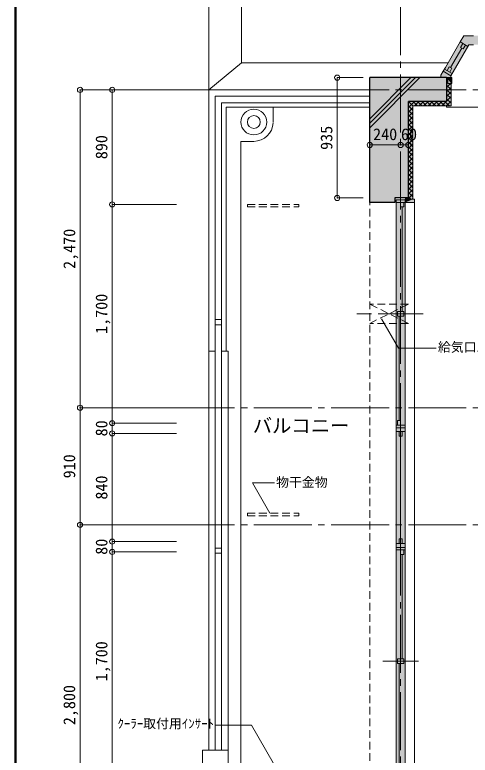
# Model space of a CAD drawing. Units: millimetres at full size, sheet at 1:50. Extents: x -9674 to 9699, y -6794 to 6791.
# Drawn here: x -9674 to -6137, y -1928 to 3825 of the extents above; entities that cross this region are included whole.
import ezdxf
from ezdxf.enums import TextEntityAlignment as Align

# ---------------------------------------------------------------- set-up
doc = ezdxf.new("R2010")
doc.units = ezdxf.units.MM
doc.header["$LTSCALE"] = 50
doc.header["$PDMODE"] = 32
doc.header["$PDSIZE"] = 40
for name, pattern in [('CHAIN1', [8, 5, -1, 1, -1]), ('CHAIN2', [12, 9, -1, 1, -1]), ('DASHED1', [1.8, 1.2, -0.6])]:
    doc.linetypes.add(name, pattern=pattern)
for name, color, linetype, lineweight in [('0-0_図面枠', 7, 'Continuous', 9), ('1-0_芯', 7, 'CHAIN2', 9), ('1-1_躯体', 2, 'Continuous', 25), ('1-3_建具', 3, 'Continuous', 18), ('1-6_ﾊﾞﾙｺﾆｰ・階段', 4, 'Continuous', 9), ('1-7_その他', 7, 'DASHED1', 9), ('1-8_ハッチ', 4, 'Continuous', 9), ('1-A_文字', 7, 'Continuous', 9), ('1-B_寸法', 7, 'Continuous', 9), ('1-C_梁', 7, 'DASHED1', 9)]:
    doc.layers.add(name, color=color, linetype=linetype, lineweight=lineweight)
for name, color, linetype in [('4-0', 1, 'Continuous'), ('4-1', 2, 'Continuous'), ('4-F', 4, 'Continuous')]:
    doc.layers.add(name, color=color, linetype=linetype)
doc.styles.add('ＭＳ ゴシック', font='')
doc.styles.get('ＭＳ ゴシック').set_extended_font_data('MS Gothic')

msp = doc.modelspace()

# ---------------------------------------------------------------- linework, layer by layer
at = {"layer": '0-0_図面枠'}
for p, q in [((-9673.92, 6791.43), (-9673.92, -6793.93)), ((-9672.16, 6789.66), (-9672.16, -6792.16)), ((-9670.4, 6787.9), (-9670.4, -6790.4)), ((-9668.64, -6788.64), (-9668.64, 6786.14)), ((-9666.87, 6784.38), (-9666.87, -6786.88)), ((-9665.11, 6782.61), (-9665.11, -6785.11)), ((-9663.35, 6780.85), (-9663.35, -6783.35))]:
    msp.add_line(p, q, dxfattribs=at)
at = {"layer": '1-0_芯'}
for p, q in [((-6677.5, -3688.13), (-6677.5, 4241.87)), ((-8417.5, 3241.87), (8192.5, 3241.87)), ((-8417.5, 771.87), (8192.5, 771.87)), ((-8417.5, -138.13), (2822.5, -138.13))]:
    msp.add_line(p, q, dxfattribs=at)
at = {"layer": '1-1_躯体'}
for p, q in [((-6917.5, 2366.87), (-6917.5, 3336.87)), ((-6320, 3336.87), (-6917.5, 3336.87)), ((-6617.5, 2401.87), (-6617.5, 3151.87)), ((-6722.5, 2366.87), (-6917.5, 2366.87)), ((-6722.5, 2401.87), (-6722.5, 2366.87)), ((-6617.5, 2401.87), (-6722.5, 2401.87))]:
    msp.add_line(p, q, dxfattribs=at)
msp.add_lwpolyline([(-6320, 3336.87), (-6320, 3151.87), (-6617.5, 3151.87)], dxfattribs=at)
at = {"layer": '1-3_建具', "color": 7, "lineweight": 9}
for p, q in [((-6187.71, 3661.87), (-6215.42, 3613.88)), ((-6187.71, 3661.87), (-6112.3, 3661.87)), ((-6329.48, 3416.32), (-6215.42, 3613.88)), ((-6268.86, 3381.32), (-6147.3, 3591.87)), ((-6154.8, 3578.88), (-6215.42, 3613.88)), ((-6112.3, 3591.87), (-6147.3, 3591.87)), ((-6346.98, 3386.01), (-6329.48, 3416.32)), ((-6276.36, 3368.33), (-6336.98, 3403.33)), ((-6268.86, 3381.32), (-6286.36, 3351.01)), ((-6300.5, 3336.87), (-6285.5, 3336.87)), ((-6320, 3116.87), (-6320, 3106.87)), ((-4581, 3106.87), (-6320, 3106.87)), ((-6712.5, 2386.87), (-6712.5, 2351.87)), ((-6712.5, 2386.87), (-6642.5, 2386.87)), ((-6642.5, 2366.87), (-6712.5, 2366.87)), ((-6642.5, 2351.87), (-6642.5, 2366.87)), ((-6570.5, -2063.13), (-6570.5, 2366.87)), ((-6712.5, 2351.87), (-6712.5, 651.87)), ((-6642.5, 2351.87), (-6642.5, 651.87)), ((-6815.98, 1501.87), (-6539.02, 1501.87)), ((-6712.5, 571.87), (-6712.5, 651.87)), ((-6642.5, 636.87), (-6712.5, 636.87)), ((-6642.5, 651.87), (-6642.5, 571.87)), ((-6712.5, 616.87), (-6642.5, 616.87)), ((-6642.5, 586.87), (-6712.5, 586.87)), ((-6712.5, 571.87), (-6712.5, -268.13)), ((-6642.5, 571.87), (-6642.5, -268.13)), ((-6712.5, -268.13), (-6712.5, -348.13)), ((-6642.5, -283.13), (-6712.5, -283.13)), ((-6642.5, -348.13), (-6642.5, -268.13)), ((-6712.5, -313.13), (-6642.5, -313.13)), ((-6642.5, -333.13), (-6712.5, -333.13)), ((-6712.5, -348.13), (-6712.5, -2048.13)), ((-6642.5, -348.13), (-6642.5, -2048.13)), ((-6815.98, -1198.13), (-6539.02, -1198.13))]:
    msp.add_line(p, q, dxfattribs=at)
at = {"layer": '1-3_建具'}
for p, q in [((-6213, 3572.07), (-6195.5, 3602.38)), ((-6202.61, 3566.07), (-6289.17, 3416.14)), ((-6299.56, 3422.14), (-6317.06, 3391.83)), ((-6299.56, 3422.14), (-6278.78, 3410.14)), ((-6278.78, 3410.14), (-6296.28, 3379.83)), ((-6310.5, 3336.87), (-6280.5, 3336.87)), ((-6310.5, 3291.87), (-6310.5, 3336.87)), ((-6677.5, 2331.87), (-6677.5, 2366.87)), ((-6653.5, 2331.87), (-6653.5, 2366.87)), ((-6642.5, 2391.87), (-6642.5, 2366.87)), ((-6570.5, 2391.87), (-6642.5, 2391.87)), ((-6653.5, 2331.87), (-6677.5, 2331.87)), ((-6665.5, 2331.87), (-6665.5, 1519.37)), ((-6653.5, 1519.37), (-6701.5, 1519.37)), ((-6701.5, 1519.37), (-6701.5, 1484.37)), ((-6677.5, 1519.37), (-6677.5, 1484.37)), ((-6689.5, 671.87), (-6689.5, 1484.37)), ((-6701.5, 671.87), (-6677.5, 671.87)), ((-6701.5, 671.87), (-6701.5, 636.87)), ((-6677.5, 671.87), (-6677.5, 636.87)), ((-6689.5, 551.87), (-6689.5, 586.87)), ((-6665.5, 551.87), (-6665.5, 586.87)), ((-6665.5, 551.87), (-6689.5, 551.87)), ((-6677.5, -248.13), (-6677.5, 551.87)), ((-6665.5, -248.13), (-6689.5, -248.13)), ((-6689.5, -248.13), (-6689.5, -283.13)), ((-6665.5, -248.13), (-6665.5, -283.13)), ((-6677.5, -368.13), (-6677.5, -333.13)), ((-6653.5, -368.13), (-6653.5, -333.13)), ((-6653.5, -368.13), (-6677.5, -368.13)), ((-6665.5, -368.13), (-6665.5, -1180.63)), ((-6653.5, -1180.63), (-6701.5, -1180.63)), ((-6701.5, -1180.63), (-6701.5, -1215.63)), ((-6677.5, -1180.63), (-6677.5, -1215.63)), ((-6689.5, -2028.13), (-6689.5, -1215.63))]:
    msp.add_line(p, q, dxfattribs=at)
for points in [[(-6213, 3572.07), (-6192.22, 3560.07), (-6174.72, 3590.38)], [(-6310.5, 3291.87), (-6280.5, 3291.87), (-6280.5, 3336.87)], [(-6570.5, 2391.87), (-6570.5, 2366.87), (-6642.5, 2366.87)], [(-6653.5, 1519.37), (-6653.5, 1484.37), (-6701.5, 1484.37)], [(-6653.5, -1180.63), (-6653.5, -1215.63), (-6701.5, -1215.63)]]:
    msp.add_lwpolyline(points, dxfattribs=at)
at = {"layer": '1-3_建具', "color": 7, "lineweight": 9}
for points in [[(-6346.98, 3386.01), (-6364.14, 3356.29), (-6364.14, 3336.87)], [(-6346.98, 3386.01), (-6286.36, 3351.01), (-6286.36, 3336.87), (-6364.14, 3336.87)]]:
    msp.add_lwpolyline(points, dxfattribs=at)
at = {"layer": '1-6_ﾊﾞﾙｺﾆｰ・階段', "color": 7}
for p, q in [((-8167.5, 3241.87), (-8167.5, 5120.29)), ((-7912.5, 3451.87), (-7912.5, 5120.29)), ((-7912.5, 3451.87), (-8167.5, 3241.87)), ((-7912.5, 3451.87), (-6308.96, 3451.87)), ((-8067.5, 3141.87), (-8067.5, -1888.13)), ((-6917.5, 3141.87), (-8067.5, 3141.87)), ((-8117.5, 1456.87), (-8067.5, 1456.87)), ((-8117.5, 1416.87), (-8067.5, 1416.87)), ((-8167.5, 1211.87), (-8117.5, 1211.87)), ((-8067.5, 1211.87), (-8017.5, 1211.87)), ((-8017.5, 1211.87), (-8017.5, -2092.59)), ((-8117.5, -318.13), (-8067.5, -318.13)), ((-8117.5, -358.13), (-8067.5, -358.13)), ((-8217.5, -1888.13), (-8017.5, -1888.13))]:
    msp.add_line(p, q, dxfattribs=at)
at = {"layer": '1-6_ﾊﾞﾙｺﾆｰ・階段'}
for p, q in [((-7667.5, 2991.87), (-7667.5, 3106.87)), ((-7917.5, 2841.87), (-7917.5, -2061.9)), ((-7817.5, 2841.87), (-7917.5, 2841.87))]:
    msp.add_line(p, q, dxfattribs=at)
at = {"layer": '1-6_ﾊﾞﾙｺﾆｰ・階段', "color": 7}
for points in [[(-6917.5, 3241.87), (-8167.5, 3241.87), (-8167.5, -1888.13)], [(-6917.5, 3191.87), (-8117.5, 3191.87), (-8117.5, -1888.13)], [(-6917.5, 3106.87), (-8032.5, 3106.87), (-8032.5, 1211.87)], [(-8217.5, -1888.13), (-8217.5, -2038.13), (-7912.5, -2488.13)]]:
    msp.add_lwpolyline(points, dxfattribs=at)
at = {"layer": '1-6_ﾊﾞﾙｺﾆｰ・階段'}
msp.add_circle((-7817.5, 2991.87), 100, dxfattribs=at)
at = {"layer": '1-6_ﾊﾞﾙｺﾆｰ・階段', "color": 7}
msp.add_circle((-7817.5, 2991.87), 50, dxfattribs=at)
at = {"layer": '1-6_ﾊﾞﾙｺﾆｰ・階段'}
msp.add_arc((-7817.5, 2991.87), 150, 270, 357.77329, dxfattribs=at)
at = {"layer": '1-7_その他'}
for p, q in [((-7867.5, 2351.87), (-7867.5, 2331.87)), ((-7867.5, 2331.87), (-7467.5, 2331.87)), ((-6617.5, 1576.87), (-6917.5, 1576.87)), ((-6917.5, 1426.87), (-6617.5, 1576.87)), ((-6617.5, 1426.87), (-6917.5, 1576.87)), ((-6617.5, 1426.87), (-6917.5, 1426.87)), ((-7867.5, -48.13), (-7867.5, -68.13)), ((-7867.5, -68.13), (-7467.5, -68.13))]:
    msp.add_line(p, q, dxfattribs=at)
at = {"layer": '1-7_その他', "linetype": 'CHAIN1'}
msp.add_line((-6502.5, 1501.87), (-7017.5, 1501.87), dxfattribs=at)
at = {"layer": '1-7_その他'}
for points in [[(-7867.5, 2351.87), (-7467.5, 2351.87), (-7467.5, 2331.87)], [(-7867.5, -48.13), (-7467.5, -48.13), (-7467.5, -68.13)]]:
    msp.add_lwpolyline(points, dxfattribs=at)
at = {"layer": '1-8_ハッチ'}
for p, q in [((-6917.5, 2946.64), (-6527.27, 3336.87)), ((-6917.5, 2981.99), (-6562.63, 3336.87)), ((-6917.5, 3017.35), (-6597.98, 3336.87)), ((-6320, 3332.01), (-6315.14, 3336.87)), ((-6320, 3314.8), (-6310.5, 3305.3)), ((-6320, 3296.65), (-6310.5, 3306.15)), ((-6320, 3261.3), (-6289.43, 3291.87)), ((-6320, 3279.44), (-6285, 3244.44)), ((-6297.07, 3291.87), (-6285, 3279.8)), ((-6285, 3291.87), (-6285, 3116.87)), ((-6320, 3225.94), (-6285, 3260.94)), ((-6320, 3244.09), (-6285, 3209.09)), ((-6320, 3190.59), (-6285, 3225.59)), ((-6320, 3208.73), (-6285, 3173.73)), ((-6320, 3155.23), (-6285, 3190.23)), ((-6320, 3173.37), (-6285, 3138.37)), ((-6617.5, 3105.22), (-6570.85, 3151.87)), ((-6617.5, 3140.57), (-6606.2, 3151.87)), ((-6617.5, 3117.32), (-6582.5, 3082.32)), ((-6616.69, 3151.87), (-6581.69, 3116.87)), ((-6285, 3116.87), (-6582.5, 3116.87)), ((-6582.5, 2391.87), (-6582.5, 3116.87)), ((-6581.34, 3151.87), (-6546.34, 3116.87)), ((-6570.49, 3116.87), (-6535.49, 3151.87)), ((-6545.98, 3151.87), (-6510.98, 3116.87)), ((-6535.14, 3116.87), (-6500.14, 3151.87)), ((-6510.63, 3151.87), (-6475.63, 3116.87)), ((-6499.78, 3116.87), (-6464.78, 3151.87)), ((-6475.27, 3151.87), (-6440.27, 3116.87)), ((-6464.43, 3116.87), (-6429.43, 3151.87)), ((-6439.92, 3151.87), (-6404.92, 3116.87)), ((-6429.07, 3116.87), (-6394.07, 3151.87)), ((-6404.56, 3151.87), (-6369.56, 3116.87)), ((-6393.72, 3116.87), (-6358.72, 3151.87)), ((-6369.2, 3151.87), (-6334.2, 3116.87)), ((-6358.36, 3116.87), (-6323.36, 3151.87)), ((-6333.85, 3151.87), (-6298.85, 3116.87)), ((-6323.01, 3116.87), (-6285, 3154.88)), ((-6287.65, 3116.87), (-6285, 3119.52)), ((-6617.5, 3069.86), (-6582.5, 3104.86)), ((-6617.5, 3081.97), (-6582.5, 3046.97)), ((-6617.5, 3034.51), (-6582.5, 3069.51)), ((-6617.5, 3046.61), (-6582.5, 3011.61)), ((-6617.5, 2999.15), (-6582.5, 3034.15)), ((-6617.5, 3011.26), (-6582.5, 2976.26)), ((-6617.5, 2963.8), (-6582.5, 2998.8)), ((-6617.5, 2975.9), (-6582.5, 2940.9)), ((-6617.5, 2928.44), (-6582.5, 2963.44)), ((-6617.5, 2940.54), (-6582.5, 2905.54)), ((-6617.5, 2893.09), (-6582.5, 2928.09)), ((-6617.5, 2905.19), (-6582.5, 2870.19)), ((-6617.5, 2857.73), (-6582.5, 2892.73)), ((-6617.5, 2869.83), (-6582.5, 2834.83)), ((-6617.5, 2822.38), (-6582.5, 2857.38)), ((-6617.5, 2834.48), (-6582.5, 2799.48)), ((-6617.5, 2787.02), (-6582.5, 2822.02)), ((-6617.5, 2799.12), (-6582.5, 2764.12)), ((-6617.5, 2751.66), (-6582.5, 2786.66)), ((-6617.5, 2763.77), (-6582.5, 2728.77)), ((-6617.5, 2716.31), (-6582.5, 2751.31)), ((-6617.5, 2728.41), (-6582.5, 2693.41)), ((-6617.5, 2680.95), (-6582.5, 2715.95)), ((-6617.5, 2693.06), (-6582.5, 2658.06)), ((-6617.5, 2645.6), (-6582.5, 2680.6)), ((-6617.5, 2657.7), (-6582.5, 2622.7)), ((-6617.5, 2610.24), (-6582.5, 2645.24)), ((-6617.5, 2622.35), (-6582.5, 2587.35)), ((-6617.5, 2574.89), (-6582.5, 2609.89)), ((-6617.5, 2586.99), (-6582.5, 2551.99)), ((-6617.5, 2539.53), (-6582.5, 2574.53)), ((-6617.5, 2551.64), (-6582.5, 2516.64)), ((-6617.5, 2504.18), (-6582.5, 2539.18)), ((-6617.5, 2516.28), (-6582.5, 2481.28)), ((-6617.5, 2468.82), (-6582.5, 2503.82)), ((-6617.5, 2480.93), (-6582.5, 2445.93)), ((-6617.5, 2433.47), (-6582.5, 2468.47)), ((-6617.5, 2445.57), (-6582.5, 2410.57)), ((-6617.5, 2398.11), (-6582.5, 2433.11)), ((-6617.5, 2410.21), (-6599.15, 2391.87)), ((-6588.39, 2391.87), (-6582.5, 2397.76))]:
    msp.add_line(p, q, dxfattribs=at)
at = {"layer": '1-A_文字'}
for p, q in [((-7828.72, 188.32), (-7658.31, 188.32)), ((-7692.2, -48.13), (-7828.72, 188.32)), ((-7836.84, -1694.83), (-8112.85, -1694.83)), ((-7667.5, -1988.13), (-7836.84, -1694.83))]:
    msp.add_line(p, q, dxfattribs=at)
msp.add_lwpolyline([(-6825.78, 1462.09), (-6694.39, 1234.53), (-6401.53, 1234.53)], dxfattribs=at)
at = {"layer": '1-B_寸法'}
for p, q in [((-7170.26, 3336.87), (-6967.5, 3336.87)), ((-7170.26, 3336.87), (-7170.26, 2401.87)), ((-9167.5, 771.87), (-9167.5, 3241.87)), ((-9167.5, 3241.87), (-8417.5, 3241.87)), ((-8917.5, 2351.87), (-8917.5, 3241.87)), ((-6677.5, 2813.68), (-6917.5, 2813.68)), ((-6617.5, 2813.68), (-6677.5, 2813.68)), ((-7170.26, 2401.87), (-6967.5, 2401.87)), ((-8917.5, 2351.87), (-8417.5, 2351.87)), ((-8917.5, 651.87), (-8917.5, 2351.87)), ((-9167.5, -138.13), (-9167.5, 771.87)), ((-9167.5, 771.87), (-8417.5, 771.87)), ((-8917.5, 651.87), (-8417.5, 651.87)), ((-8917.5, 571.87), (-8917.5, 651.87)), ((-8917.5, 571.87), (-8417.5, 571.87)), ((-8917.5, -268.13), (-8917.5, 571.87)), ((-9167.5, -2938.13), (-9167.5, -138.13)), ((-9167.5, -138.13), (-8417.5, -138.13)), ((-8917.5, -268.13), (-8417.5, -268.13)), ((-8917.5, -348.13), (-8917.5, -268.13)), ((-8917.5, -348.13), (-8417.5, -348.13)), ((-8917.5, -2048.13), (-8917.5, -348.13))]:
    msp.add_line(p, q, dxfattribs=at)
at = {"layer": '1-B_寸法', "color": 3}
for p in [(-7170.26, 3336.87), (-9167.5, 3241.87), (-8917.5, 3241.87), (-6917.5, 2813.68), (-6677.5, 2813.68), (-6617.5, 2813.68), (-7170.26, 2401.87), (-8917.5, 2351.87), (-9167.5, 771.87), (-8917.5, 651.87), (-8917.5, 571.87), (-9167.5, -138.13), (-8917.5, -268.13), (-8917.5, -348.13)]:
    msp.add_point(p, dxfattribs=at)
at = {"layer": '1-C_梁'}
msp.add_line((-6917.5, -2063.13), (-6917.5, 2366.87), dxfattribs=at)
at = {"layer": '4-0'}
for points in [[(-6320, 3151.87), (-6320, 3336.87), (-6917.5, 3336.87)], [(-6917.5, 3336.87), (-6917.5, 2366.87), (-6722.5, 2401.87)], [(-6917.5, 3336.87), (-6722.5, 2401.87), (-6617.5, 3151.87)], [(-6917.5, 3336.87), (-6617.5, 3151.87), (-6320, 3151.87)], [(-6722.5, 2401.87), (-6617.5, 2401.87), (-6617.5, 3151.87)], [(-6917.5, 2366.87), (-6722.5, 2366.87), (-6722.5, 2401.87)]]:
    msp.add_solid(points, dxfattribs=at)
at = {"layer": '4-1'}
for points in [[(-6187.71, 3661.87), (-6364.14, 3356.29), (-6364.14, 3336.87)], [(-6187.71, 3661.87), (-6364.14, 3336.87), (-6147.3, 3591.87)], [(-4753.7, 3591.87), (-4713.29, 3661.87), (-6187.71, 3661.87)], [(-6187.71, 3661.87), (-6147.3, 3591.87), (-4753.7, 3591.87)], [(-6364.14, 3336.87), (-6286.36, 3351.01), (-6147.3, 3591.87)], [(-6364.14, 3336.87), (-6286.36, 3336.87), (-6286.36, 3351.01)], [(-6712.5, -2083.13), (-6642.5, -2083.13), (-6712.5, 2386.87), (-6642.5, 2386.87)]]:
    msp.add_solid(points, dxfattribs=at)
at = {"layer": '4-F'}
for points in [[(-6280.5, 3291.87), (-6280.5, 3336.87), (-6320, 3336.87)], [(-6285, 3291.87), (-6280.5, 3291.87), (-6320, 3336.87)], [(-6285, 3291.87), (-6320, 3336.87), (-6320, 3151.87)], [(-6320, 3151.87), (-6285, 3116.87), (-6285, 3291.87)], [(-6617.5, 3151.87), (-6582.5, 3151.87), (-6582.5, 2391.87)], [(-6582.5, 2391.87), (-6617.5, 2401.87), (-6617.5, 3151.87)], [(-6582.5, 3151.87), (-6582.5, 3116.87), (-6285, 3116.87)], [(-6320, 3151.87), (-6582.5, 3151.87), (-6285, 3116.87)], [(-6642.5, 2366.87), (-6642.36, 2401.98), (-6617.5, 2401.87)], [(-6582.5, 2391.87), (-6642.5, 2366.87), (-6617.5, 2401.87)], [(-6570.5, 2391.87), (-6570.5, 2366.87), (-6642.5, 2366.87)], [(-6582.5, 2391.87), (-6570.5, 2391.87), (-6642.5, 2366.87)]]:
    msp.add_solid(points, dxfattribs=at)

# ---------------------------------------------------------------- texts
at = {"layer": '1-A_文字', "style": 'ＭＳ ゴシック'}
for s, height, p in [('給気口150φ', 73.31, (-6387.42, 1184.46)), ('バルコニー', 110, (-7825.69, 544.78)), ('物干金物', 73.31, (-7644.5, 134.71)), ('ｸｰﾗｰ取付用ｲﾝｻｰﾄ', 73.31, (-8876.67, -1741.23))]:
    msp.add_text(s, height=height, dxfattribs=at).set_placement(p, align=Align.BOTTOM_LEFT)
at = {"layer": '1-B_寸法', "style": 'ＭＳ ゴシック'}
for s, p in [('935', (-7180.26, 2775.62)), ('890', (-8927.5, 2703.12)), ('2,470', (-9177.5, 1850.62)), ('1,700', (-8927.5, 1345.62)), ('80', (-8927.5, 549.37)), ('910', (-9177.5, 223.12)), ('840', (-8927.5, 58.12)), ('80', (-8927.5, -370.63)), ('1,700', (-8927.5, -1354.38)), ('2,800', (-9177.5, -1694.38))]:
    msp.add_text(s, height=91.64, rotation=90, dxfattribs=at).set_placement(p, align=Align.BOTTOM_LEFT)
for s, p in [('240', (-6891.25, 2823.68)), ('60', (-6674.75, 2823.68))]:
    msp.add_text(s, height=91.64, dxfattribs=at).set_placement(p, align=Align.BOTTOM_LEFT)

doc.saveas('drawing.dxf')
